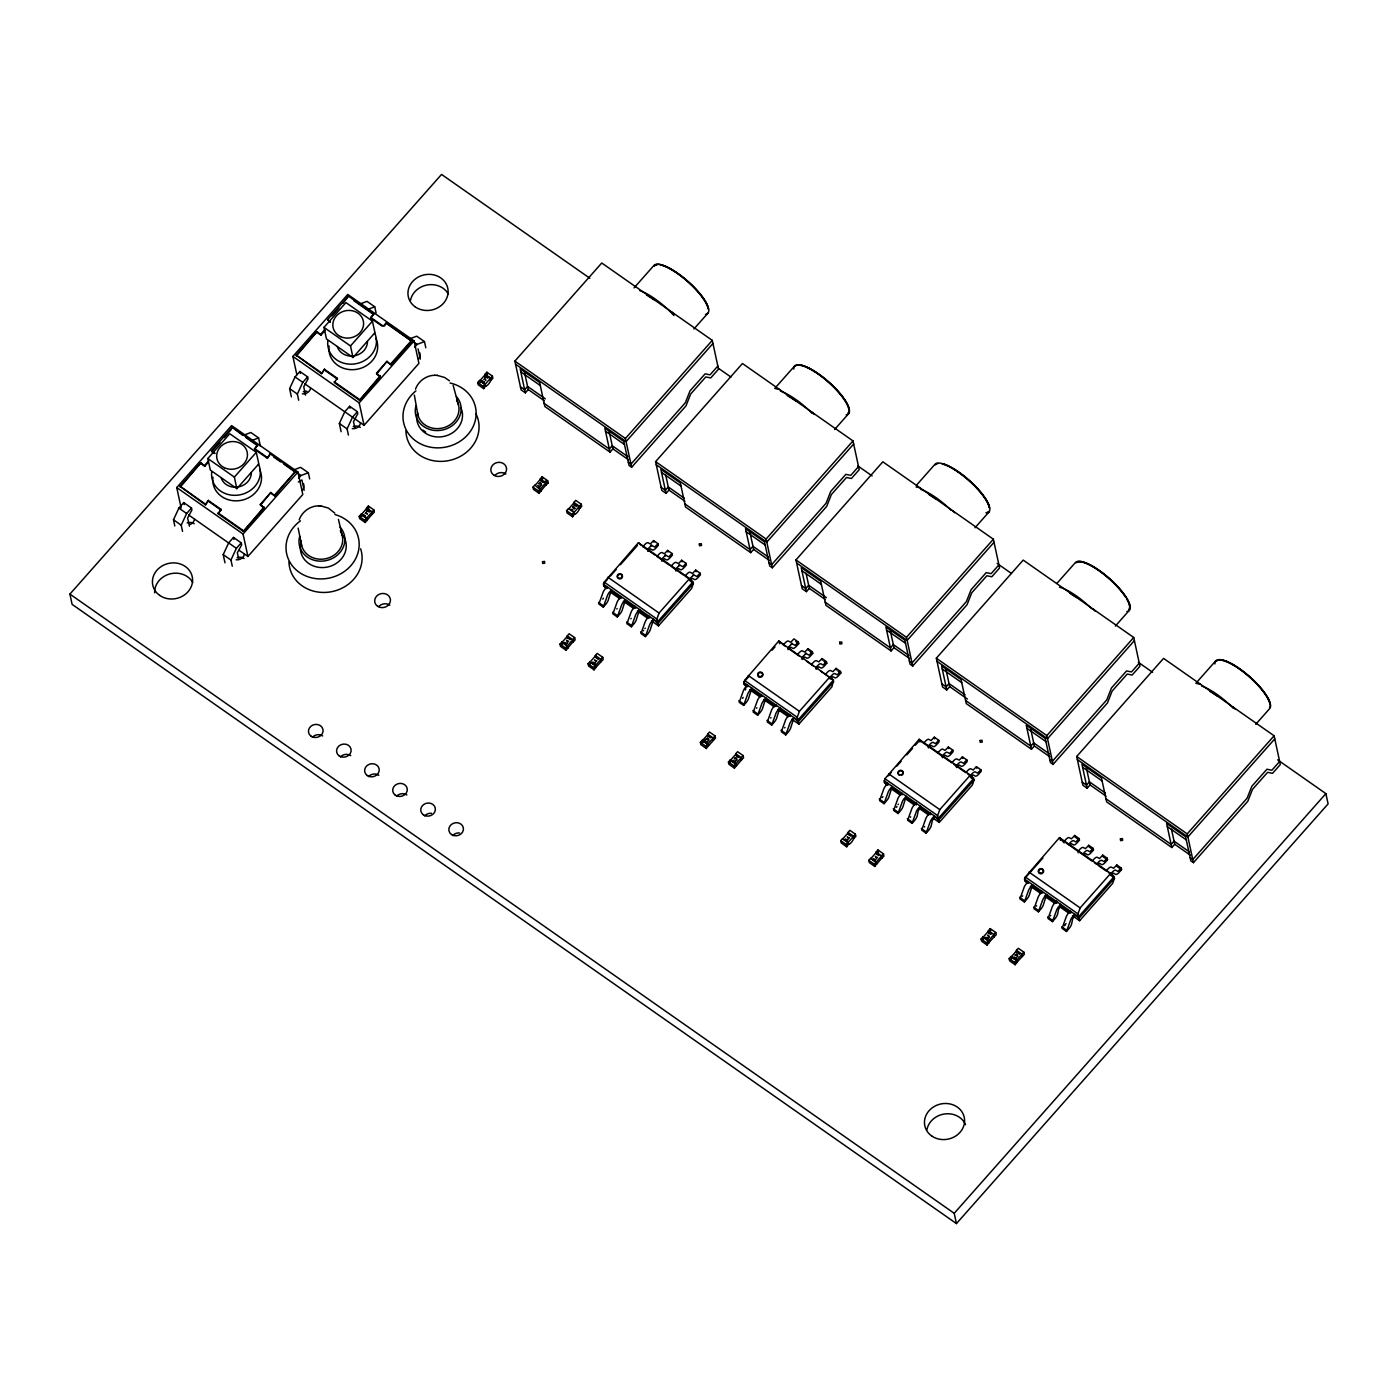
<?xml version="1.0" encoding="UTF-8"?>
<svg xmlns="http://www.w3.org/2000/svg" width="1398" height="1398" viewBox="0 0 1398 1398"><rect width="100%" height="100%" fill="white"/><g stroke="black" fill="none" stroke-linecap="round" stroke-linejoin="round"><path stroke-width="1.5" d="M365.245 513.398C366.573 511.948 368.897 516.736 366.084 512.227M572.603 507.754L573.425 506.286L574.001 508.61M746.567 686.942L743.963 683.971L744.592 680.442L778.773 641L833.435 680.022L831.95 686.802L798.887 724.147L791.845 719.219M886.944 785.222L884.322 782.268L884.969 778.721L919.15 739.297L970.317 775.121L974.144 779.909L972.309 785.099L939.246 822.426L933.969 818.739M745.291 689.965L745.868 688.847M658.51 625.85L656.885 619.034L659.052 613.04L689.581 578.562L693.408 583.333L691.573 588.523L658.51 625.85L651.485 620.922M798.887 724.147L797.262 717.314L799.411 711.32L829.958 676.842M939.246 822.426L937.621 815.593L939.788 809.617L970.317 775.121M1079.623 920.723L1077.998 913.89L1080.147 907.896L1110.694 873.418L1114.521 878.206L1112.686 883.379L1079.623 920.723L1072.581 915.795M299.224 519.829C302.02 511.668 310.234 505.761 318.884 505.866M415.486 389.238C418.282 381.077 426.495 375.171 435.145 375.276M369.282 512.035L367.272 510.864M487.815 378.211L485.805 377.023M537.653 485.438L539.663 486.609M564.652 642.364L566.662 643.552M592.735 662.023L594.744 663.211M705.029 740.66L707.039 741.849M733.094 760.32L735.103 761.491M845.388 838.94L847.398 840.128M873.47 858.599L875.48 859.787M985.765 937.237L987.774 938.408M1013.83 956.896L1015.839 958.067M174.802 525.963L173.474 519.776L178.909 508.086L183.75 502.616L191.491 508.033L191.91 510.025L187.612 517.959L189.394 526.207M182.544 531.38L181.198 525.194L186.633 513.503L191.491 508.033M291.396 396.875L289.613 388.627L295.048 376.936L299.888 371.466L307.63 376.883L308.067 378.875L303.75 386.809L305.533 395.057M298.683 400.23L297.355 394.044L302.789 382.353L307.63 376.883M224.991 562.852L223.208 554.604L228.643 542.913L233.483 537.444L241.225 542.861L241.662 544.853L237.345 552.787L238.674 558.973M232.278 566.207L230.932 560.021L236.384 548.331L241.225 542.861M341.129 431.702L339.347 423.454L344.782 411.763L349.64 406.294L357.364 411.711L357.801 413.686L353.484 421.637L354.83 427.823M348.417 435.058L347.088 428.871L352.523 417.181L357.364 411.711M366.853 511.336L367.674 510.148M595.303 662.844L594.342 663.928M486.347 376.412L485.386 377.495M575.137 504.381L574.246 505.639M566.277 644.268L567.169 643.028M689.581 578.562L638.414 542.721L604.233 582.145L603.587 585.692L606.208 588.645M1110.694 873.418L1059.509 837.577L1025.328 877.018L1024.699 880.548L1027.303 883.519M876.896 854.318C878.503 855.139 880.688 857.428 876.319 852.378L870.832 858.582L876.039 862.216M993.768 937.044L996.25 934.738L995.76 932.483L990.238 928.621L988.403 930.684C988.893 935.751 994.694 933.794 988.561 933.41M1277.65 759.848L1325.881 793.627L1328.1 803.902L956.442 1223.582L72.119 604.373L69.9 594.098L441.558 174.418L589.851 278.254M181.163 507.981L176.742 487.57L231.614 425.604L297.931 472.035L302.789 494.508L247.918 556.456L239.18 550.358M296.865 374.786L292.881 356.42L347.752 294.454L414.07 340.885L418.928 363.358L364.057 425.307L353.589 417.985M205.419 504.835L208.319 500.449L205.419 504.835L180.027 486.294L200.893 462.755L204.807 466.268L207.446 463.28M214.121 453.476L211.43 450.838L232.295 427.299L257.494 444.931L254.593 449.317L267.35 458.247L270.251 453.861L267.35 458.247M321.575 373.685L324.476 369.299L321.575 373.685L296.184 355.144L317.031 331.606L320.963 335.118L324.913 330.644M330.26 322.326L327.586 319.688L348.434 296.131L373.633 313.781L370.732 318.167L381.899 325.979M180.22 487.186L200.893 462.755M211.622 451.729L219.975 442.31M224.134 437.609L231.089 429.745M296.376 356.036L317.031 331.606M331.938 315.861L338.893 308.014M343.069 303.314L348.434 296.131M207.83 458.527L229.779 433.747L256.306 452.323L258.805 463.874L236.856 488.653L210.329 470.077L207.83 458.527L234.357 477.102L236.856 488.653M323.969 327.377L345.918 302.597L372.445 321.156L374.944 332.707L352.995 357.504L326.468 338.928L323.969 327.377L350.496 345.953L352.995 357.504M204.615 465.377L208.582 460.903M320.771 334.227L324.72 329.753M254.593 449.317L257.494 444.931M370.732 318.167L373.633 313.781M234.357 477.102L256.306 452.323M350.496 345.953L372.445 321.156M274.585 495.049L295.45 471.51L274.777 495.958L270.863 492.446L260.308 504.363L264.239 507.858L243.374 531.415L218.175 513.765L221.076 509.379L208.319 500.449M370.54 317.276L383.297 326.206L386.39 322.711L411.781 341.252L390.933 364.791L387.001 361.296L376.446 373.214L380.378 376.709L359.531 400.265L334.332 382.615L337.215 378.229L324.476 369.299M218.175 513.765L221.076 509.379M384.52 325.944L386.39 322.711M264.239 507.858L260.5 505.255L270.863 492.446M387.001 361.296L376.639 374.105L380.378 376.709M243.374 531.415L264.047 506.967M359.531 400.265L380.186 375.817M390.741 363.899L411.589 340.361M247.918 556.456L243.06 534.001L297.931 472.035M364.057 425.307L359.199 402.851L414.07 340.885M298.543 478.256L300.954 475.53L308.329 472.751L309.674 478.937M414.682 347.106L417.111 344.38L424.468 341.601L425.813 347.787M367.499 519.899L365.21 522.485L359.688 518.623L359.199 516.369L361.016 514.307L366.556 518.169L367.01 520.266L372.34 513.957L372.043 511.983L366.503 508.103L368.338 506.041L373.86 509.921L374.349 512.157L371.885 514.481M485.822 385.813L483.725 388.644L478.203 384.782L477.714 382.528L479.549 380.466L485.071 384.345C484.372 390.007 492.708 380.606 490.558 378.142L485.036 374.28L486.871 372.2L492.393 376.079L492.882 378.316L490.401 380.64M490.453 378.246L485.246 374.594L479.759 380.798L484.966 384.45M485.036 376.883L485.036 374.28M485.193 377.006L485.246 374.594M365.21 522.485L364.721 520.248L373.86 509.921M483.725 388.644L483.236 386.407L492.393 376.079M524.582 372.567L528.252 389.553L525.333 392.838L521.105 389.867L514.883 361.103L601.752 262.999L712.281 340.378L718.502 369.159L710.726 377.949L705.798 376.936L690.682 393.991L685.999 405.857L631.634 467.264L629.013 465.429L623.805 441.384L604.81 428.085L610.017 452.131L612.918 448.863L609.248 431.877M634.028 287.918L653.792 265.603A36.033 10.433 41.5 0 1 690.734 284.144A36.033 10.433 41.5 0 1 705.466 314.375M541.288 490.681L538.999 493.267L533.459 489.387L532.988 487.151L534.805 485.089L541.078 490.418M540.904 481.087L540.292 478.885L542.127 476.823L547.649 480.685L548.138 482.939L545.657 485.246M535.015 485.403L540.502 479.199M538.999 493.267L538.51 491.013L547.649 480.685M540.781 491.048L546.111 484.739L545.709 482.852M545.814 485.368L545.832 482.747L540.292 478.885M693.915 328.967L708.035 313.03M631.634 467.264L625.413 438.483L712.281 340.378M712.963 343.489L626.077 441.593L515.547 364.196M574.683 513.94L572.586 516.788L567.064 512.926L566.574 510.672L568.409 508.61L573.931 512.472C573.232 518.151 581.568 508.75 579.419 506.286L573.896 502.406L575.731 500.344L581.253 504.224L581.743 506.46L579.261 508.785M568.619 508.942L574.106 502.738M572.586 516.788L572.114 514.551L581.253 504.224M717.838 366.049L710.044 374.839L705.116 373.825L690.018 390.881L685.335 402.746L630.952 464.153L628.331 462.319M665.728 475.075L668.96 490.086L666.042 493.372L661.813 490.401L655.592 461.637L742.46 363.515L852.99 440.912L859.211 469.693L851.434 478.483L846.489 477.469L831.391 494.525L826.707 506.391L772.343 567.798L769.704 565.963L764.514 541.917L745.518 528.619L750.726 552.664L753.627 549.397L749.957 532.411M774.737 388.452L794.501 366.136M607.518 579.261L603.237 584.084L657.409 622.005L693.076 581.743L685.055 576.116L686.96 573.984A5.522 1.94 -55 0 1 690.07 572.219L692.447 573.442L695.697 570.087L700.118 573.18L700.468 574.788L698.144 577.409A5.505 1.94 -55 0 1 694.509 579.506L692.307 578.353L689.826 580.817M610.384 576.028L616.081 569.58M620.363 564.757L637.488 545.43M642.94 546.635L644.845 544.504A5.522 1.94 -55 0 1 647.956 542.721L650.332 543.944L653.582 540.607L658.004 543.7L658.353 545.307L656.029 547.929A5.505 1.94 -55 0 1 652.394 550.008L650.297 548.837L647.711 551.336M568.287 647.624L565.998 650.192L560.476 646.33L559.986 644.094L561.821 642.014L567.343 645.893L567.798 647.973L573.128 641.665L572.831 639.69L567.308 635.828L569.143 633.766L574.665 637.628L575.155 639.882L572.831 642.294M567.501 636.142L562.013 642.346L567.221 645.981L567.64 647.868M603.272 607.116L607.082 596.579A5.522 1.94 -55 0 1 609.58 592.001L611.485 589.851L608.532 599.148A5.505 1.94 -55 0 1 605.596 604.495L603.272 607.116L598.851 604.023L602.66 593.486A5.522 1.94 -55 0 1 605.159 588.908L607.064 586.758L607.414 588.366L603.587 585.692M567.308 638.432L567.308 635.828M565.998 650.192L565.508 647.956L574.665 637.628M658.004 543.7L654.753 547.055L652.534 545.884A5.522 1.94 -55 0 0 649.266 547.597L647.361 549.729L642.731 546.478M656.99 556.474L658.877 554.324A5.522 1.94 -55 0 1 662.005 552.559L664.365 553.783L667.632 550.428L672.054 553.538L672.386 555.128L670.079 557.767A5.505 1.94 -55 0 1 666.427 559.847L664.33 558.676L661.743 561.157M617.304 616.937L621.114 606.417A5.522 1.94 -55 0 1 623.613 601.839L625.518 599.69L622.564 608.969A5.505 1.94 -55 0 1 619.629 614.316L617.304 616.937L612.883 613.844L616.693 603.307A5.522 1.94 -55 0 1 619.192 598.746L621.096 596.579L621.446 598.187L611.835 591.459M661.411 559.567L663.299 557.435A5.522 1.94 -55 0 1 666.427 555.653L668.786 556.876L672.054 553.538M596.16 667.003L594.08 669.852L588.558 665.99L588.069 663.735L589.886 661.673L595.426 665.553L595.88 667.632L595.303 665.64L590.096 662.005L595.583 655.802M595.828 657.567L595.373 655.487L597.208 653.408L602.73 657.287L603.22 659.524L600.738 661.848M631.337 626.776L635.146 616.238A5.522 1.94 -55 0 1 637.663 611.66L639.55 609.511L636.597 618.807A5.505 1.94 -55 0 1 633.661 624.155L631.337 626.776L626.916 623.683L630.725 613.145A5.522 1.94 -55 0 1 633.242 608.567L635.129 606.417L635.706 608.165L625.867 601.28M675.793 570.996L678.362 568.497L680.459 569.668A5.505 1.94 -55 0 0 684.111 567.588L686.435 564.967L686.086 563.359L681.665 560.266L678.502 563.569L676.038 562.38A5.522 1.94 -55 0 0 672.927 564.163L671.023 566.295L683.447 574.997M675.444 569.388L677.348 567.256A5.522 1.94 -55 0 1 680.459 565.474L682.818 566.714L686.086 563.359M594.08 669.852L593.591 667.615L602.73 657.287M595.705 667.528L601.367 661.446L600.913 659.349L595.373 655.487M645.369 636.597L649.179 626.059A5.522 1.94 -55 0 1 651.695 621.498L653.582 619.331L650.629 628.628A5.505 1.94 -55 0 1 647.693 633.976L645.369 636.597L640.948 633.504L644.758 622.966A5.522 1.94 -55 0 1 647.274 618.405L649.161 616.238L649.738 618.003L640.127 611.276L639.777 609.668M689.476 579.226L691.381 577.094A5.522 1.94 -55 0 1 694.491 575.312L696.868 576.535L700.118 573.18M834.623 429.501L848.726 413.563M772.343 567.798L766.121 539.016L852.99 440.912M853.671 444.022L766.786 542.127L656.256 464.73M858.547 466.583L850.753 475.372L845.825 474.359L830.727 491.414L826.043 503.28L771.661 564.687L769.04 562.852M806.087 573.372L809.337 588.366L806.419 591.651L802.172 588.698L795.951 559.916L882.837 461.812L993.366 539.209L999.587 567.972L991.794 576.78L986.866 575.749L971.75 592.804L967.084 604.67L912.702 666.077L910.081 664.242L904.873 640.214L885.895 626.916L891.085 650.944L893.986 647.676L890.316 630.708M916.529 485.141L934.86 464.416A36.033 10.433 41.5 0 1 971.802 482.974A36.033 10.433 41.5 0 1 986.534 513.188M749.328 675.933L743.614 682.381L797.769 720.302L833.435 680.022L829.853 677.506L831.74 675.374A5.522 1.94 -55 0 1 834.868 673.591L837.227 674.815L840.495 671.477L836.074 668.384L832.911 671.687L830.587 670.568A5.522 1.94 -55 0 0 827.319 672.281L825.432 674.413M772.15 650.157L774.999 646.924M783.317 644.932L785.222 642.8A5.522 1.94 -55 0 1 788.332 641.018L790.691 642.241L793.959 638.886L798.38 641.997L798.73 643.587L796.406 646.226A5.505 1.94 -55 0 1 792.753 648.305L790.569 647.152L788.088 649.633L787.738 648.025L789.643 645.893A5.522 1.94 -55 0 1 792.753 644.111L795.113 645.334L798.38 641.997M708.454 745.641L706.374 748.489L700.835 744.627L700.363 742.373L702.18 740.311L707.72 744.173L708.157 746.27L713.644 740.066L713.207 737.987L707.668 734.107L709.502 732.045L715.025 735.907L715.514 738.161L713.032 740.468M743.631 705.396L747.441 694.876A5.522 1.94 -55 0 1 749.957 690.297L751.844 688.148L748.891 697.427A5.505 1.94 -55 0 1 745.955 702.775L743.631 705.396L739.21 702.303L743.02 691.765A5.522 1.94 -55 0 1 745.536 687.204L747.423 685.037L747.773 686.645L743.963 683.971M703.246 741.989L705.536 739.402M706.374 748.489L705.885 746.235L715.025 735.907M797.349 654.753L799.254 652.621A5.522 1.94 -55 0 1 802.365 650.839L804.741 652.062L807.992 648.724L812.413 651.817L812.762 653.425L810.438 656.046A5.505 1.94 -55 0 1 806.803 658.126L804.601 656.99L802.12 659.454L801.77 657.846L803.675 655.714A5.522 1.94 -55 0 1 806.786 653.949L809.162 655.173L812.413 651.817M757.664 715.234L761.473 704.697A5.522 1.94 -55 0 1 763.99 700.118L765.877 697.969L762.924 707.266A5.505 1.94 -55 0 1 759.988 712.613L757.664 715.234L753.242 712.141L757.052 701.604A5.522 1.94 -55 0 1 759.568 697.025L761.456 694.876L761.805 696.484L752.194 689.738M811.382 664.574L813.286 662.442A5.522 1.94 -55 0 1 816.397 660.677L818.774 661.901L822.024 658.545L826.445 661.656L826.795 663.246L824.471 665.867A5.505 1.94 -55 0 1 820.836 667.964L818.739 666.794L816.152 669.275L815.803 667.685L817.708 665.553A5.522 1.94 -55 0 1 820.818 663.77L823.195 664.994L826.445 661.656M736.536 765.3L734.439 768.149L728.917 764.269L728.428 762.032L730.263 759.97L735.785 763.832L736.239 765.929L741.726 759.726L741.272 757.646L735.75 753.767L737.585 751.705L743.107 755.567L743.596 757.821L741.097 760.128M735.942 754.081L730.455 760.285L735.663 763.937M771.713 725.055L775.523 714.535A5.522 1.94 -55 0 1 778.022 709.957L779.927 707.79L776.973 717.087A5.505 1.94 -55 0 1 774.02 722.434L771.713 725.055L767.292 721.962L771.102 711.425A5.522 1.94 -55 0 1 773.601 706.864L775.506 704.697L775.855 706.305M734.439 768.149L733.95 765.894L743.107 755.567M785.746 734.894L789.555 724.356A5.522 1.94 -55 0 1 792.054 719.778L793.959 717.628L791.006 726.925A5.505 1.94 -55 0 1 788.07 732.272L785.746 734.894L781.325 731.783L785.134 721.263A5.522 1.94 -55 0 1 787.633 716.685L789.538 714.535L789.887 716.143M840.495 671.477L840.827 673.085L838.52 675.706A5.505 1.94 -55 0 1 834.868 677.785L832.684 676.632L830.185 679.113L829.853 677.506M833.785 681.63L798.118 721.892L794.186 717.786M974.983 527.78L989.102 511.843M912.702 666.077L906.481 637.313L993.366 539.209M994.03 542.302L907.145 640.406L796.633 563.027M998.906 564.879L991.13 573.669L986.202 572.638L971.086 589.711L966.402 601.577L912.038 662.984L909.399 661.149M946.027 669.677L949.696 686.645L946.778 689.948L942.549 686.977L936.328 658.196L1023.196 560.091L1133.726 637.488L1139.947 666.269L1132.153 675.059L1127.225 674.046L1112.126 691.101L1107.443 702.967L1053.078 764.374L1050.44 762.539L1045.25 738.494L1026.254 725.195L1031.462 749.241L1034.363 745.973L1030.693 728.987M1056.888 583.42L1075.237 562.712A36.033 10.433 41.5 0 1 1112.179 581.253A36.033 10.433 41.5 0 1 1126.91 611.485M888.254 775.838L891.12 772.605M896.817 766.156L901.098 761.333M906.813 754.885L912.51 748.437M915.375 745.221L919.639 740.381L919.15 739.297M923.676 743.212L925.581 741.08A5.522 1.94 -55 0 1 928.691 739.297L931.068 740.521L934.318 737.183L938.74 740.276L939.089 741.884L936.765 744.505A5.505 1.94 -55 0 1 933.13 746.584L931.12 745.414L929.985 746.183M848.831 843.92L846.734 846.769L841.212 842.907L840.722 840.652L842.557 838.59L848.079 842.47C847.363 848.132 855.698 838.713 853.566 836.266L848.044 832.404L849.879 830.342L855.401 834.204L855.891 836.441L853.392 838.765M884.008 803.693L887.817 793.155A5.522 1.94 -55 0 1 890.316 788.577L892.221 786.427L889.268 795.724A5.505 1.94 -55 0 1 886.315 801.071L884.008 803.693L879.587 800.6L883.396 790.062A5.522 1.94 -55 0 1 885.895 785.484L887.8 783.334L888.149 784.942L884.322 782.268M928.097 746.305L930.002 744.173A5.522 1.94 -55 0 1 933.113 742.408L935.489 743.631L938.74 740.276M846.734 846.769L846.244 844.532L855.401 834.204M937.726 753.033L939.613 750.901A5.522 1.94 -55 0 1 942.741 749.136L945.1 750.359L948.368 747.004L952.789 750.114L953.121 751.705L950.815 754.326A5.505 1.94 -55 0 1 947.162 756.423L945.153 755.235L944.017 756.003M898.04 813.514L901.85 802.994A5.522 1.94 -55 0 1 904.349 798.415L906.254 796.248L903.3 805.545A5.505 1.94 -55 0 1 900.364 810.892L898.04 813.514L893.619 810.421L897.429 799.883A5.522 1.94 -55 0 1 899.928 795.322L901.832 793.155L902.182 794.763L892.571 788.035M942.147 756.143L944.034 754.011A5.522 1.94 -55 0 1 947.162 752.229L949.522 753.452L952.789 750.114M876.896 863.58L874.816 866.428L869.276 862.566L868.805 860.312L870.622 858.25L876.162 862.129L876.598 864.209L881.928 857.9L881.526 856.03M876.563 854.143L876.109 852.064L877.944 849.984L883.466 853.863L883.955 856.1L881.474 858.424M920.635 807.694L918.259 810.7L917.333 815.384A5.505 1.94 -55 0 1 914.397 820.731L912.073 823.352L907.651 820.259L911.461 809.722A5.522 1.94 -55 0 1 913.977 805.143L915.865 802.994L916.214 804.601M958.067 765.824L959.273 765.073L961.195 766.244A5.505 1.94 -55 0 0 964.847 764.164L967.171 761.543L966.822 759.935L962.401 756.842L959.238 760.145L956.774 758.957A5.522 1.94 -55 0 0 953.663 760.739L951.758 762.871L919.639 740.381L919.989 741.989M912.073 823.352L915.882 812.815A5.522 1.94 -55 0 1 918.399 808.236L920.286 806.087L920.863 807.852L930.474 814.58L930.124 812.972M874.816 866.428L874.327 864.191L883.466 853.863M966.822 759.935L963.554 763.273L961.195 762.05A5.522 1.94 -55 0 0 958.084 763.832L956.18 765.964L956.529 767.572M934.668 817.515L932.309 820.539L931.365 825.204A5.505 1.94 -55 0 1 928.429 830.552L926.105 833.173L921.684 830.08L925.493 819.543A5.522 1.94 -55 0 1 928.01 814.982L929.897 812.815L930.247 814.422M972.956 779.07L970.562 777.393L973.043 774.929L975.245 776.082A5.505 1.94 -55 0 0 978.88 773.985L981.204 771.364L980.854 769.756L976.433 766.663L973.165 770.018L970.806 768.795A5.522 1.94 -55 0 0 967.696 770.56L965.791 772.692L953.96 764.426M970.212 775.803L972.117 773.653A5.522 1.94 -55 0 1 975.227 771.888L977.586 773.111L980.854 769.756M926.105 833.173L929.915 822.636A5.522 1.94 -55 0 1 932.431 818.075L934.318 815.908L938.477 820.189L974.144 779.909M1115.359 626.077L1129.462 610.14M1053.078 764.374L1046.84 735.593L1133.726 637.488M1134.407 640.599L1047.521 738.703L936.992 661.306M1139.283 663.159L1131.489 671.949L1126.561 670.935L1111.445 687.991L1106.779 699.856L1052.397 761.263L1049.776 759.429M1086.403 767.956L1090.073 784.942L1087.155 788.227L1082.908 785.274L1076.687 756.493L1163.573 658.388L1274.102 735.785L1280.323 764.549L1272.53 773.356L1267.602 772.325L1252.486 789.381L1247.82 801.246L1193.438 862.653L1190.816 860.819L1185.609 836.79L1166.631 823.492L1171.821 847.52L1174.722 844.252L1171.489 829.259M1195.849 683.307L1215.596 660.992M1042.891 858.005L1024.35 878.958L1078.505 916.878L1114.171 876.598L1108.369 872.527M1064.053 841.509L1065.958 839.359A5.522 1.94 -55 0 1 1069.068 837.594L1071.427 838.817L1074.695 835.462L1079.116 838.573L1079.466 840.163L1077.142 842.784A5.505 1.94 -55 0 1 1073.489 844.881L1071.48 843.693L1070.361 844.462M989.19 942.217L987.11 945.065L981.571 941.186L981.099 938.949L982.916 936.887L988.456 940.749L988.893 942.846L988.334 940.854L983.126 937.202L988.613 931.016M1024.367 901.972L1028.177 891.452A5.522 1.94 -55 0 1 1030.693 886.874L1032.58 884.724L1029.627 894.004A5.505 1.94 -55 0 1 1026.691 899.351L1024.367 901.972L1019.946 898.879L1023.755 888.342A5.522 1.94 -55 0 1 1026.272 883.781L1028.159 881.614L1028.509 883.221L1024.699 880.548M1068.474 844.602L1070.379 842.47A5.522 1.94 -55 0 1 1073.489 840.687L1075.848 841.911L1079.116 838.573M988.98 937.062C990.798 936.503 985.083 932.885 988.963 937.044M987.11 945.065L986.621 942.811L995.76 932.483M988.736 942.724L994.38 936.643L993.943 934.563L988.403 930.684M1078.085 851.33L1079.99 849.198A5.522 1.94 -55 0 1 1083.101 847.415L1085.46 848.638L1088.727 845.301L1093.149 848.394L1093.498 850.001L1091.174 852.623A5.505 1.94 -55 0 1 1087.539 854.702L1085.53 853.531L1084.394 854.283M1038.399 911.811L1042.209 901.273A5.522 1.94 -55 0 1 1044.725 896.695L1046.613 894.545L1043.659 903.842A5.505 1.94 -55 0 1 1040.724 909.189L1038.399 911.811L1033.978 908.717L1037.788 898.18A5.522 1.94 -55 0 1 1040.304 893.602L1042.192 891.452L1042.541 893.06L1032.93 886.315M1082.506 854.423L1084.411 852.291A5.522 1.94 -55 0 1 1087.522 850.508L1089.881 851.749L1093.149 848.394M1017.272 961.876L1015.175 964.725L1009.653 960.845L1009.164 958.609L1010.999 956.547L1016.521 960.409L1016.975 962.506L1016.398 960.513L1011.191 956.861L1016.678 950.657M1016.486 952.947L1016.486 950.343L1018.321 948.281L1023.843 952.143L1024.332 954.397L1021.833 956.704M1060.995 905.974L1058.635 908.997L1057.709 913.663A5.505 1.94 -55 0 1 1054.756 919.01L1052.449 921.631L1048.028 918.538L1051.838 908.001A5.522 1.94 -55 0 1 1054.337 903.44L1056.241 901.273L1056.573 902.881M1098.426 864.121L1099.562 863.352L1101.572 864.541A5.505 1.94 -55 0 0 1105.206 862.444L1107.531 859.822L1107.181 858.215L1102.76 855.122L1099.51 858.477L1097.133 857.254A5.522 1.94 -55 0 0 1094.022 859.019L1092.118 861.151L1080.077 852.728M1015.175 964.725L1014.686 962.471L1023.843 952.143M1052.449 921.631L1056.259 911.094A5.522 1.94 -55 0 1 1058.758 906.533L1060.663 904.366L1061.222 906.131L1070.833 912.859L1070.501 911.269M1107.181 858.215L1104.036 861.535L1101.554 860.347A5.522 1.94 -55 0 0 1098.444 862.129L1096.539 864.261L1094.337 862.706M1016.8 962.383L1022.462 956.302L1022.008 954.222L1016.486 950.343M1075.045 915.812L1072.668 918.818L1071.742 923.501A5.505 1.94 -55 0 1 1068.806 928.831L1066.482 931.47L1062.061 928.359L1065.87 917.839A5.522 1.94 -55 0 1 1068.369 913.261L1070.274 911.112L1070.623 912.719M1121.231 868.053L1117.963 871.391L1115.604 870.168A5.522 1.94 -55 0 0 1112.476 871.95L1110.589 874.082L1110.921 875.69L1113.507 873.191L1115.604 874.362A5.505 1.94 -55 0 0 1119.256 872.282L1121.563 869.661L1121.231 868.053L1116.81 864.96L1113.647 868.263L1111.183 867.075A5.522 1.94 -55 0 0 1108.055 868.857L1106.168 870.989L1098.146 865.379M1066.482 931.47L1070.291 920.933A5.522 1.94 -55 0 1 1072.79 916.354L1074.695 914.205L1078.854 918.469L1114.521 878.206L1112.126 876.529M1255.719 724.356L1269.838 708.419A36.033 10.433 41.5 0 0 1245.461 673.364A36.033 10.433 41.5 0 0 1214.879 663.963M1193.438 862.653L1187.217 833.89L1274.102 735.785M1274.766 738.878L1187.881 836.983L1077.369 759.603M1279.642 761.456L1271.865 770.246L1266.938 769.215L1251.822 786.288L1247.138 798.153L1192.774 859.56L1190.135 857.708M956.442 1223.582L954.222 1213.307L1325.881 793.627M847.817 839.656L847.013 840.845M875.899 859.316L875.078 860.504M298.333 481.978L301.933 479.986L304.152 490.296M359.636 304.135L366.992 301.356L374.734 306.774L376.079 312.96M367.377 309.552L374.734 306.774M409.369 338.963L416.744 336.184L424.468 341.601M243.497 435.285L250.854 432.506L258.595 437.923L260.377 446.172M251.221 440.702L258.595 437.923M293.231 470.112L300.587 467.334L308.329 472.751M437.207 375.38L444.651 377.495L449.422 380.798M320.946 505.971L328.39 508.086L334.804 513.153M434.865 375.276L437.644 375.398M318.604 505.866L321.383 505.989M775.645 388.679L779.595 389.518M916.022 486.958L919.971 487.815M1196.758 683.535L1200.707 684.391M574.019 508.837C577.304 506.513 572.761 510.62 573.46 506.53M646.505 294.961L655.225 300.43M787.214 395.494L795.934 400.964M929.163 494.735L936.293 499.243M1069.54 593.014L1076.67 597.54M1209.899 691.311L1217.029 695.82M718.467 368.321L730.979 377.076M857.813 465.884L872.107 475.897M997.158 563.464L1011.453 573.46M1138.304 662.285L1152.581 672.298M514.883 361.103L625.413 438.483M655.592 461.637L766.121 539.016M795.951 559.916L906.481 637.313M936.328 658.196L1046.84 735.593M1076.687 756.493L1187.217 833.89M520.807 371.885L540.292 385.533M605.491 431.196L624.487 444.494M661.516 472.419L681.001 486.067M746.2 531.729L765.178 545.028M801.893 570.716L821.377 584.364M886.559 630.026L905.555 643.307M942.252 668.995L961.737 682.643M1026.936 728.306L1045.914 741.604M1082.629 767.292L1102.113 780.94M1167.295 826.585L1186.29 839.883M545.307 398.849L527.588 386.442L524.669 389.727L520.423 386.757M627.772 456.622L612.237 445.752L609.336 449.02L544.154 403.375M684.234 498.142L668.296 486.976L665.378 490.261L661.132 487.29M768.481 557.155L752.945 546.286L750.044 549.554L684.863 503.909M826.375 597.662L808.656 585.255L805.737 588.558L801.508 585.587M908.857 655.452L893.322 644.565L890.421 647.851L825.222 602.206M964.97 694.719L949.032 683.552L946.114 686.837L941.868 683.867M1049.216 753.732L1033.681 742.862L1030.78 746.13L965.599 700.485M1105.346 792.998L1089.391 781.832L1086.473 785.134L1082.244 782.164M1189.593 852.029L1174.058 841.142L1171.157 844.427L1105.958 798.765M528.252 389.553L544.206 400.702M612.918 448.863L628.453 459.732M668.96 490.086L684.915 501.235M753.627 549.397L769.162 560.266M809.337 588.366L825.274 599.532M893.986 647.676L909.521 658.563M949.696 686.645L967.416 699.052M1034.363 745.973L1049.898 756.842M1090.073 784.942L1106.01 796.109M1174.722 844.252L1190.257 855.139M610.017 452.131L544.818 406.486L539.628 382.423L520.143 368.792L525.333 392.838M750.726 552.664L685.527 507.02L680.337 482.957L660.852 469.326L666.042 493.372M891.085 650.944L825.903 605.299L820.696 581.253L801.211 567.605L806.419 591.651M1031.462 749.241L966.263 703.596L961.073 679.533L941.588 665.902L946.778 689.948M1171.821 847.52L1106.639 801.875L1101.432 777.83L1081.947 764.182L1087.155 788.227M484.599 378.386C487.116 383.035 485.525 377.984 483.708 379.487M477.714 382.528L483.236 386.407M362.729 306.302L365.822 308.469M412.462 341.129L417.111 344.38M353.659 300.553L373.825 314.672M386.582 323.602L411.781 341.252M795.777 641.525L798.73 643.587M809.809 651.363L812.762 653.425M823.859 661.184L826.795 663.246M837.891 671.023L840.827 673.085M1079.466 840.163L1075.045 837.07L1074.695 835.462M1093.498 850.001L1089.077 846.908L1088.727 845.301M1107.531 859.822L1103.109 856.729L1102.76 855.122M1121.563 869.661L1117.142 866.568L1116.81 864.96M327.586 319.688L330.068 321.435M387.194 362.187L390.933 364.791M641.455 545.587L638.414 542.721M648.742 550.707L655.155 555.181M656.763 556.317L669.38 565.141M778.773 641L785.519 646.47M787.511 647.868L799.569 656.309M806.471 661.132L813.601 666.13M820.609 671.04L827.633 675.95M968.01 774.247L973.812 778.302L938.145 818.581L883.973 780.661M1059.509 837.577L1064.175 842.942M1066.045 842.889L1077.858 851.172L1078.207 852.78M691.014 581.655L693.408 583.333L657.742 623.613L653.81 619.489M545.377 480.999L548.138 482.939M574.788 505.028L577.077 505.726L576.762 506.618L574.665 505.167M317.224 332.497L320.963 335.118M532.988 487.151L538.51 491.013M566.574 510.672L572.114 514.551M422.93 430.095L425.691 432.034M324.668 370.19L337.425 379.12L337.215 378.229M296.184 355.144L321.383 372.794M334.139 381.724L359.338 399.374M292.881 356.42L359.199 402.851M607.868 577.199L659.052 613.04M748.245 675.496L799.411 711.32M888.604 773.776L939.788 809.617M1028.963 872.072L1080.147 907.896M604.233 582.145L656.885 619.034M744.592 680.442L797.262 717.314M884.969 778.721L937.621 815.593M1025.328 877.018L1077.998 913.89M766.226 699.577L774.422 705.308M788.507 715.164L780.486 709.555L780.136 707.947M906.603 797.856L916.441 804.741L916.092 803.151M1046.962 896.153L1056.801 903.038L1056.451 901.43M611.031 592.595L619.821 598.763M623.333 601.227L633.888 608.602M637.418 611.066L647.973 618.458M749.643 689.651L760.197 697.043M763.71 699.507L774.265 706.899M777.777 709.363L788.332 716.755M891.767 789.171L900.557 795.34M905.834 799.027L914.624 805.178M919.901 808.883L928.709 815.034M1030.378 886.227L1040.933 893.619M1044.446 896.083L1055.001 903.475M1060.278 907.162L1069.068 913.331M295.048 376.936L302.789 382.353M304.729 383.768L352.523 417.181M598.501 602.416L602.922 605.509M612.534 612.237L616.955 615.33M626.566 622.075L630.987 625.168M640.599 631.896L645.02 634.989M738.86 700.695L743.282 703.788M752.893 710.534L757.314 713.627M766.943 720.354L771.364 723.448M780.975 730.193L785.396 733.286M879.237 798.992L883.658 802.085M893.27 808.813L897.691 811.906M907.302 818.651L911.723 821.744M921.334 828.472L925.756 831.565M1019.596 897.271L1024.018 900.364M1033.629 907.11L1038.05 910.203M1047.679 916.931L1052.1 920.024M1061.711 926.769L1066.132 929.862M289.613 388.627L297.355 394.044M339.347 423.454L347.088 428.871M876.109 852.064L881.649 855.926L881.928 857.9M994.38 936.643L993.821 934.65M1022.462 956.302L1021.886 954.31M568.759 641.088C566.976 642.94 565.404 637.366 567.868 642.189M596.894 660.782C595.094 662.669 593.434 656.92 595.932 661.848M849.495 837.664C847.782 839.691 846.052 833.82 848.603 838.765M877.629 857.358C875.847 859.263 874.152 853.462 876.668 858.424M707.598 744.278L702.39 740.625L707.877 734.439L708.279 736.309M847.957 842.557L842.749 838.922L848.236 832.719L848.656 834.606M371.92 512.087L366.73 508.435L361.243 514.639L366.433 518.274M559.986 644.094L565.508 647.956M588.069 663.735L593.591 667.615M700.363 742.373L705.885 746.235M728.428 762.032L733.95 765.894M840.722 840.652L846.244 844.532M868.805 860.312L874.327 864.191M981.099 938.949L986.621 942.811M1009.164 958.609L1014.686 962.471M270.251 453.861L300.954 475.53M359.199 516.369L364.721 520.248M242.57 435.232L232.295 427.299M245.926 437.591L257.686 445.822M273.798 457.111L280.509 461.812M283.881 464.171L295.642 472.402M254.401 448.426L267.158 457.356M211.43 450.838L215.17 453.459M271.055 493.337L274.777 495.958M201.085 463.647L204.807 466.268M208.512 501.34L221.268 510.27M180.027 486.294L205.226 503.944M217.983 512.874L243.182 530.524M176.742 487.57L243.06 534.001M178.909 508.086L186.633 513.503M228.643 542.913L236.384 548.331M188.573 514.918L228.713 543.018M173.474 519.776L181.198 525.194M223.208 554.604L230.932 560.021M69.9 594.098L954.222 1213.307M1233.281 707.196L1235.43 709.363M1092.904 608.899L1095.053 611.066M952.545 510.62L954.694 512.786M812.168 412.323L814.318 414.49M671.459 311.789L673.626 313.956M453.179 385.446L458.474 404.878M338.438 519.357L342.213 535.469M1060.016 838.678L1060.366 840.285M976.433 766.663L976.783 768.271M1010.999 956.547L1011.61 958.748M962.401 756.842L962.75 758.45M990.238 928.621L990.728 930.876M948.368 747.004L948.7 748.612M983.126 937.202L983.528 939.089M982.916 936.887L983.371 938.967M941.92 755.986L942.479 757.733M934.318 737.183L934.668 738.791M927.888 746.148L928.447 747.913M877.944 849.984L878.433 852.238M836.074 668.384L836.406 669.991M822.024 658.545L822.374 660.153M848.044 832.404L848.499 834.484M807.992 648.724L808.341 650.332M779.28 642.101L779.63 643.709M789.765 714.693L790.097 716.283M775.715 704.854L776.065 706.462M735.75 753.767L736.204 755.864M695.697 570.087L696.047 571.695M730.263 759.97L730.717 762.05M681.665 560.266L682.014 561.874M707.668 734.107L708.122 736.204M667.632 550.428L667.964 552.035M702.18 740.311L702.792 742.513M653.582 540.607L653.932 542.214M573.896 502.406L574.508 504.626M589.886 661.673L590.498 663.875M542.127 476.823L542.616 479.06M540.222 489.038L540.624 490.925M561.821 642.014L562.433 644.216M486.871 372.2L487.343 374.454M479.549 380.466L480.161 382.685M418.072 348.836L420.309 359.146M417.915 414.979L414.35 395.127M349.64 406.294L350.059 408.268M368.338 506.041L368.827 508.295M366.503 508.103L367.132 510.322M361.016 514.307L361.47 516.404M299.888 371.466L300.325 373.458M301.653 545.569L298.158 528.129M260.308 504.363L260.5 505.255M233.483 537.444L233.92 539.436M183.75 502.616L184.187 504.608M303.523 483.76A7.2 6.413 -12.2 0 1 302.335 490.174M244.423 554.185A7.2 6.413 -12.2 0 1 236.157 559.829M194.497 519.392A7.2 6.413 -12.2 0 1 189.918 524.547M419.662 352.611A7.2 6.413 -12.2 0 1 418.474 359.024M360.579 423.035A7.2 6.413 -12.2 0 1 352.313 428.679M310.636 388.242A7.2 6.413 -12.2 0 1 302.37 393.869M926.944 1129.654A20.184 17.964 -12.2 0 1 944.856 1113.926A20.184 17.964 -12.2 0 1 965.564 1124.708M154.654 592.822A20.184 17.964 -12.2 0 1 169.77 573.949A20.184 17.964 -12.2 0 1 192.732 582.459M410.435 300.535A20.184 17.964 -12.2 0 1 427.334 284.965A20.184 17.964 -12.2 0 1 448.251 293.929M494.84 475.407A7.934 7.06 -12.2 0 1 505.954 473.992M378.701 606.557A7.934 7.06 -12.2 0 1 389.815 605.142M237.083 557.75A7.2 6.413 -12.2 0 1 244.143 558.518M187.14 522.957A7.2 6.413 -12.2 0 1 194.217 523.726M312.366 737.288A7.357 6.536 -12.2 0 1 322.658 735.96M340.43 756.947A7.357 6.536 -12.2 0 1 350.723 755.619M368.513 776.606A7.357 6.536 -12.2 0 1 378.806 775.278M396.578 796.266A7.357 6.536 -12.2 0 1 406.87 794.938M424.66 815.908A7.357 6.536 -12.2 0 1 431.51 813.321M452.725 835.567A7.357 6.536 -12.2 0 1 459.575 832.981M353.222 426.6A7.2 6.413 -12.2 0 1 360.3 427.369M303.279 391.807A7.2 6.413 -12.2 0 1 306.983 391.335M475.949 413.773A36.75 32.713 -12.2 0 1 450.436 460.222A36.75 32.713 -12.2 0 1 405.909 430.811M450.069 383.017A36.75 32.713 -12.2 0 1 471.965 428.819A36.75 32.713 -12.2 0 1 416.691 441.611A36.75 32.713 -12.2 0 1 415.905 390.916M360.632 548.802A36.75 32.713 -12.2 0 1 331.116 591.791A36.75 32.713 -12.2 0 1 288.949 561.891M334.926 514.551A36.75 32.713 -12.2 0 1 354.043 561.454A36.75 32.713 -12.2 0 1 298.263 571.625A36.75 32.713 -12.2 0 1 300.43 520.842M375.782 338.316A24.5 21.809 -12.2 0 1 356.577 369.334A24.5 21.809 -12.2 0 1 329.089 346.04M367.482 341.549A15.465 13.77 -12.2 0 1 354.113 355.861A15.465 13.77 -12.2 0 1 337.233 346.477M374.577 332.794A24.5 21.809 -12.2 0 1 355.389 363.812A24.5 21.809 -12.2 0 1 327.901 340.518M617.864 578.056A2.551 2.272 -12.2 0 1 618.283 574.98A2.551 2.272 -12.2 0 1 621.708 574.945A2.551 2.272 -12.2 0 1 621.883 578.003M621.411 578.44A2.551 2.272 -12.2 0 1 618.877 578.755M617.112 608.497A5.505 1.94 -55 0 1 616.85 608.969M631.162 618.335A5.505 1.94 -55 0 1 630.882 618.807M693.723 574.316A5.505 1.94 -55 0 1 692.639 575.399M645.194 628.156A5.505 1.94 -55 0 1 644.915 628.628M643.639 630.463A5.505 1.94 -55 0 1 643.272 630.882M665.658 554.656A5.505 1.94 -55 0 1 664.574 555.74M679.69 564.495A5.505 1.94 -55 0 1 678.607 565.578M651.608 544.836A5.505 1.94 -55 0 1 650.524 545.919M603.324 598.204A5.505 1.94 -55 0 1 602.818 599.148M756.912 707.738A5.505 1.94 -55 0 1 756.598 708.209M770.962 717.558A5.505 1.94 -55 0 1 770.648 718.03M784.994 727.397A5.505 1.94 -55 0 1 784.68 727.869M806.017 652.953A5.505 1.94 -55 0 1 805.3 653.705M791.984 643.115A5.505 1.94 -55 0 1 791.251 643.866M743.177 697.427A5.505 1.94 -55 0 1 742.565 698.371M898.145 773.531A2.551 2.272 -12.2 0 1 900.207 770.997A2.551 2.272 -12.2 0 1 903.108 772.5A2.551 2.272 -12.2 0 1 901.553 775.313M899.613 775.331A2.551 2.272 -12.2 0 1 898.285 774.108M898.32 804.13A5.505 1.94 -55 0 1 898.11 804.601M896.974 806.489A5.505 1.94 -55 0 1 896.293 807.38M910.675 816.781A5.505 1.94 -55 0 1 910.325 817.218M924.707 826.602A5.505 1.94 -55 0 1 924.375 827.039M882.942 796.668A5.505 1.94 -55 0 1 882.26 797.559M1038.959 872.911A2.551 2.272 -12.2 0 1 1039.396 869.836A2.551 2.272 -12.2 0 1 1042.821 869.801A2.551 2.272 -12.2 0 1 1042.995 872.876M1041.912 873.61A2.551 2.272 -12.2 0 1 1039.413 873.331M1036.669 905.677A5.505 1.94 -55 0 1 1036.302 906.079M1050.702 915.498A5.505 1.94 -55 0 1 1050.335 915.917M1066.027 923.501A5.505 1.94 -55 0 1 1065.084 924.882M1064.734 925.336A5.505 1.94 -55 0 1 1064.385 925.738M1022.62 895.838A5.505 1.94 -55 0 1 1022.27 896.258M460.781 407.517A23.067 20.533 -12.2 0 1 442.607 436.648A23.067 20.533 -12.2 0 1 416.831 414.647M456.395 396.56A23.067 20.533 -12.2 0 1 442.694 429.955A23.067 20.533 -12.2 0 1 416.027 405.56M456.587 400.387A20.9 18.611 -12.2 0 1 444.162 427.578A20.9 18.611 -12.2 0 1 417.495 412.585M343.192 535.749A23.067 20.533 -12.2 0 1 327.814 566.959A23.067 20.533 -12.2 0 1 300.553 545.237M340.133 527.168A23.067 20.533 -12.2 0 1 326.433 560.546A23.067 20.533 -12.2 0 1 299.749 536.15M340.308 530.978A20.9 18.611 -12.2 0 1 326.573 558.536A20.9 18.611 -12.2 0 1 301.147 540.729M259.626 469.466A24.5 21.809 -12.2 0 1 240.439 500.484A24.5 21.809 -12.2 0 1 212.95 477.19M251.343 472.699A15.465 13.77 -12.2 0 1 237.975 487.011A15.465 13.77 -12.2 0 1 221.094 477.627M258.438 463.944A24.5 21.809 -12.2 0 1 239.233 494.962A24.5 21.809 -12.2 0 1 211.762 471.668M654.631 265.725A35.317 10.24 41.5 0 1 683.954 277.94A35.317 10.24 41.5 0 1 708.471 309.377M654.351 266.057A35.317 10.24 41.5 0 1 656.885 264.746M661.062 265.113A35.317 10.24 41.5 0 1 689.494 283.287A35.317 10.24 41.5 0 1 708.017 308.416M639.742 290.609A36.033 10.433 41.5 0 1 673.958 315.529M795.34 366.259A35.317 10.24 41.5 0 1 828.193 381.427A35.317 10.24 41.5 0 1 848.464 412.794M797.594 365.28A35.317 10.24 41.5 0 1 831.321 384.852A35.317 10.24 41.5 0 1 848.167 413.109M793.784 369.089A36.033 10.433 41.5 0 1 827.948 381.514A36.033 10.433 41.5 0 1 846.174 414.909M780.451 391.143A36.033 10.433 41.5 0 1 812.186 413.441M942.409 463.629A35.317 10.24 41.5 0 1 971.977 482.817A35.317 10.24 41.5 0 1 989.539 508.19M935.419 464.87A35.317 10.24 41.5 0 1 937.953 463.577M942.13 463.944A35.317 10.24 41.5 0 1 947.652 465.953M949.19 466.705A35.317 10.24 41.5 0 1 989.085 507.229M988.543 511.406A35.317 10.24 41.5 0 1 986.009 512.699M920.828 489.422A36.033 10.433 41.5 0 1 951.252 510.427M1076.076 562.835A35.317 10.24 41.5 0 1 1108.929 578.003A35.317 10.24 41.5 0 1 1129.2 609.371M1078.33 561.856A35.317 10.24 41.5 0 1 1125.582 597.156M1126.736 599.043A35.317 10.24 41.5 0 1 1128.902 609.685M1059.457 587.212A36.033 10.433 41.5 0 1 1091.611 608.707M1218.986 659.821A35.317 10.24 41.5 0 1 1252.713 679.393A35.317 10.24 41.5 0 1 1269.559 707.65M1216.155 661.446A35.317 10.24 41.5 0 1 1244.307 672.7A35.317 10.24 41.5 0 1 1269.821 703.806M1201.564 685.999A36.033 10.433 41.5 0 1 1233.281 708.297M363.34 515.146C368.233 518.431 363.655 513.87 363.34 515.146M481.873 381.305C484.075 383.926 482.432 379.05 481.873 381.305M543.595 482.153C543.752 483.778 538.51 479.13 543.595 482.153M570.734 509.449C574.91 512.122 571.73 508.785 570.734 509.449M570.611 639.096C570.541 641 565.701 635.828 570.611 639.096M598.676 658.755C598.589 660.503 593.678 655.61 598.676 658.755M710.97 737.393C710.883 739.088 705.973 734.247 710.97 737.393M739.053 757.052C739 758.607 734.055 754.134 739.053 757.052M851.347 835.672C851.33 837.192 846.332 832.806 851.347 835.672M1019.789 953.628C1019.684 955.463 1014.878 950.36 1019.789 953.628M483.254 382.126L484.634 381.741L483.271 382.021M539.051 483.568C538.964 485.403 540.117 481.279 540.572 483.935C541.935 488.391 542.197 481.104 539.051 483.568M706.444 738.808C706.374 740.643 707.475 736.501 707.947 739.175C709.363 743.596 709.468 736.257 706.444 738.808M734.509 758.45C734.404 760.285 735.558 756.178 736.03 758.834C737.288 763.448 737.62 755.916 734.509 758.45M1015.245 955.026C1015.193 956.879 1016.276 952.737 1016.765 955.411C1018.216 959.675 1018.373 952.615 1015.245 955.026M540.275 486.154L539.104 487.378L540.275 486.154M707.65 741.377L706.479 742.6L707.65 741.377M735.715 761.036L734.527 762.19L735.715 761.036M988.386 937.953L987.215 939.176L988.386 937.953M1016.451 957.613L1015.298 958.836L1016.451 957.613M542.529 561.664L542.721 563.464L544.731 563.202L544.556 561.402L542.529 561.664M699.315 543.944L699.507 545.762L701.516 545.5L701.324 543.7L699.315 543.944M839.674 642.241L839.866 644.041L841.893 643.779L841.701 641.979L839.674 642.241M980.05 740.521L980.243 742.338L982.252 742.076L982.06 740.276L980.05 740.521M1120.41 838.817L1120.602 840.617L1122.629 840.355L1122.437 838.555L1120.41 838.817M931.732 1135.997A20.184 17.964 -12.2 0 0 964.323 1123.695A20.184 17.964 -12.2 0 0 937.534 1104.927A20.184 17.964 -12.2 0 0 931.732 1135.997M159.704 595.408A20.184 17.964 -12.2 0 0 192.312 583.106A20.184 17.964 -12.2 0 0 165.506 564.338A20.184 17.964 -12.2 0 0 159.704 595.408M415.223 306.878A20.184 17.964 -12.2 0 0 447.832 294.576A20.184 17.964 -12.2 0 0 421.025 275.808A20.184 17.964 -12.2 0 0 415.223 306.878M493.669 475.075A7.934 7.06 -12.2 0 0 506.478 470.252A7.934 7.06 -12.2 0 0 495.958 462.878A7.934 7.06 -12.2 0 0 493.669 475.075M377.53 606.225A7.934 7.06 -12.2 0 0 390.339 601.402A7.934 7.06 -12.2 0 0 379.802 594.028A7.934 7.06 -12.2 0 0 377.53 606.225M311.107 736.239A7.357 6.536 -12.2 0 0 322.99 731.748A7.357 6.536 -12.2 0 0 313.222 724.915A7.357 6.536 -12.2 0 0 311.107 736.239M339.19 755.881A7.357 6.536 -12.2 0 0 351.055 751.408A7.357 6.536 -12.2 0 0 341.304 744.575A7.357 6.536 -12.2 0 0 339.19 755.881M367.255 775.541A7.357 6.536 -12.2 0 0 379.138 771.067A7.357 6.536 -12.2 0 0 369.369 764.234A7.357 6.536 -12.2 0 0 367.255 775.541M395.337 795.2A7.357 6.536 -12.2 0 0 407.202 790.726A7.357 6.536 -12.2 0 0 397.451 783.894A7.357 6.536 -12.2 0 0 395.337 795.2M423.402 814.859A7.357 6.536 -12.2 0 0 435.285 810.386A7.357 6.536 -12.2 0 0 425.516 803.535A7.357 6.536 -12.2 0 0 423.402 814.859M451.484 834.519A7.357 6.536 -12.2 0 0 463.35 830.045A7.357 6.536 -12.2 0 0 453.599 823.195A7.357 6.536 -12.2 0 0 451.484 834.519M340.535 336.586A15.465 13.77 -12.2 0 0 363.602 323.585A15.465 13.77 -12.2 0 0 340.5 312.628A15.465 13.77 -12.2 0 0 340.535 336.586M618.737 578.125A2.551 2.272 -12.2 0 0 622.32 575.679A2.551 2.272 -12.2 0 0 618.318 574.194A2.551 2.272 -12.2 0 0 618.737 578.125M759.097 676.405A2.551 2.272 -12.2 0 0 762.696 673.958A2.551 2.272 -12.2 0 0 758.695 672.49A2.551 2.272 -12.2 0 0 759.097 676.405M759.236 677.051A2.551 2.272 -12.2 0 0 762.836 674.605A2.551 2.272 -12.2 0 0 758.834 673.137A2.551 2.272 -12.2 0 0 759.236 677.051M899.473 774.684A2.551 2.272 -12.2 0 0 903.056 772.255A2.551 2.272 -12.2 0 0 899.054 770.77A2.551 2.272 -12.2 0 0 899.473 774.684M1039.832 872.981A2.551 2.272 -12.2 0 0 1043.432 870.535A2.551 2.272 -12.2 0 0 1039.43 869.067A2.551 2.272 -12.2 0 0 1039.832 872.981M224.379 467.736A15.465 13.77 -12.2 0 0 247.463 454.734A15.465 13.77 -12.2 0 0 224.344 443.778A15.465 13.77 -12.2 0 0 224.379 467.736"/></g></svg>
